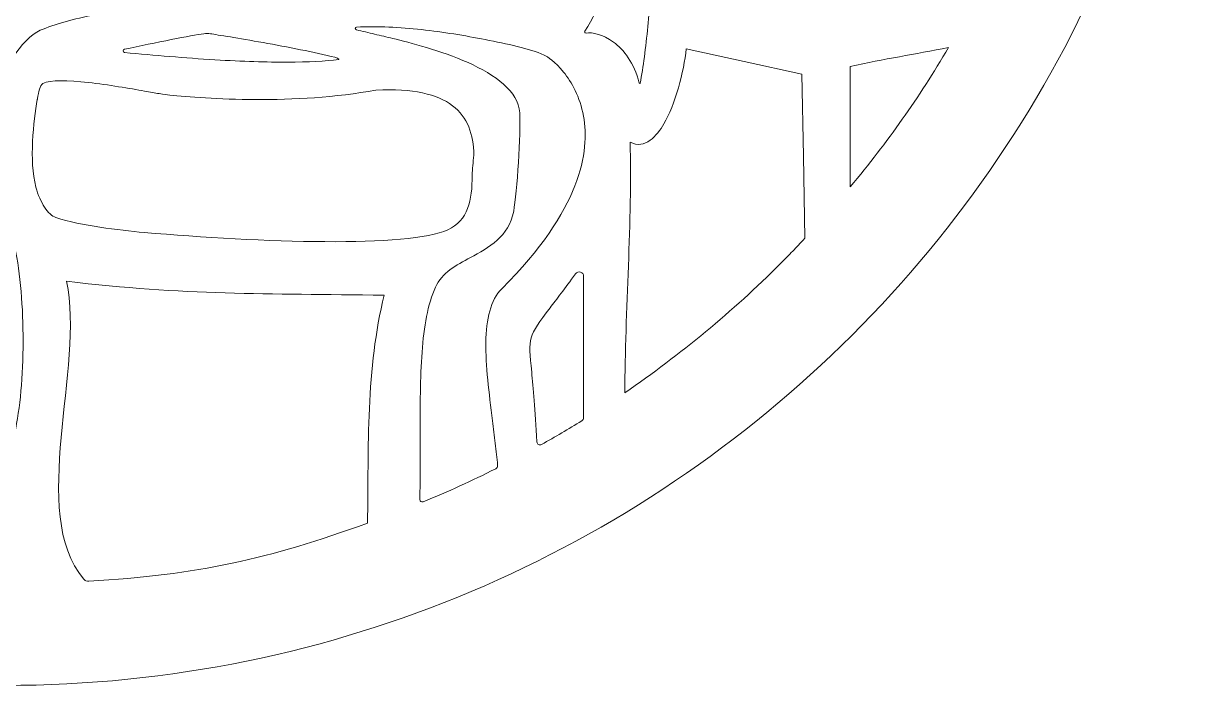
# Model space of a CAD drawing. Header units: inches. Extents: x -5.3 to 2.5, y -7.5 to 2.5.
# Drawn here: x -1.329 to 2.543, y -7.5 to -5.328 of the extents above; entities that cross this region are included whole.
import ezdxf

# ---------------------------------------------------------------- set-up
doc = ezdxf.new("R2010")
doc.units = ezdxf.units.IN
doc.header["$MEASUREMENT"] = 0
doc.layers.add('_U+0421_U+043B_U+043E_U+0439 1', color=7, linetype='Continuous')

# ---------------------------------------------------------------- blocks, each defined once
blk = doc.blocks.new('block 2')
at = {"layer": '_U+0421_U+043B_U+043E_U+0439 1', "lineweight": 0}
for points, knots in [([(-3.5566, 2.4401), (-3.415, 2.4907), (-3.2445, 2.5089), (-3.0647, 2.496), (-2.8849, 2.4832), (-2.6958, 2.4394), (-2.5168, 2.366), (-2.321, 2.2856), (-2.1491, 2.1764), (-2.0072, 2.0443), (-1.8654, 1.9122), (-1.7535, 1.7571), (-1.6779, 1.5849), (-1.6758, 1.5803), (-1.6721, 1.577), (-1.6677, 1.5755), (-1.6634, 1.574), (-1.6584, 1.5742), (-1.6539, 1.5764), (-1.6071, 1.6001), (-1.5576, 1.6182), (-1.5064, 1.6305), (-1.4552, 1.6427), (-1.4022, 1.649), (-1.3485, 1.649), (-1.2813, 1.649), (-1.2155, 1.6392), (-1.1528, 1.6204), (-1.0901, 1.6016), (-1.0304, 1.5738), (-0.9754, 1.5378), (-0.9718, 1.5355), (-0.9676, 1.535), (-0.964, 1.5361), (-0.9603, 1.5372), (-0.9571, 1.5399), (-0.9554, 1.5439), (-0.8815, 1.7217), (-0.7694, 1.882), (-0.6257, 2.0184), (-0.4819, 2.1548), (-0.3065, 2.2673), (-0.1059, 2.3494), (0.0731, 2.4229), (0.2622, 2.4667), (0.442, 2.4795), (0.6218, 2.4923), (0.7923, 2.4741), (0.9339, 2.4236), (1.3368, 2.2795), (1.3597, 2.0299), (1.2995, 1.7715), (1.2393, 1.513), (1.0961, 1.2457), (1.1665, 1.0662), (1.1951, 0.9935), (1.2228, 0.9284), (1.2487, 0.87), (1.2746, 0.8115), (1.2987, 0.7597), (1.3202, 0.7134), (1.3694, 0.6078), (1.4102, 0.5202), (1.4303, 0.4388), (1.4505, 0.3574), (1.45, 0.2822), (1.4167, 0.2014), (1.3627, 0.0721), (1.2856, -0.0261), (1.1892, -0.0954), (1.0928, -0.1648), (0.9772, -0.2052), (0.8461, -0.2191), (0.8351, -0.2203), (0.8276, -0.2278), (0.825, -0.2368), (0.8223, -0.2458), (0.8245, -0.2563), (0.8329, -0.2635), (0.868, -0.2937), (0.9017, -0.3264), (0.9334, -0.362), (0.965, -0.3976), (0.9947, -0.436), (1.0218, -0.4778), (1.0869, -0.5281), (1.1502, -0.5804), (1.2119, -0.6346), (1.2735, -0.6888), (1.3334, -0.7449), (1.3916, -0.8027), (1.7472, -1.1574), (2.0349, -1.5798), (2.2338, -2.0488), (2.4327, -2.5178), (2.5427, -3.0334), (2.5429, -3.5747), (2.5429, -3.5747), (2.5429, -3.577), (2.5429, -3.577), (2.5429, -3.577), (2.5429, -3.5794), (2.5429, -3.5794), (2.5427, -4.1204), (2.4327, -4.6359), (2.2338, -5.1049), (2.0349, -5.5738), (1.7472, -5.9962), (1.3916, -6.3509), (1.0358, -6.7058), (0.6121, -6.9931), (0.1417, -7.1916), (-0.3287, -7.3902), (-0.8458, -7.5), (-1.3887, -7.5), (-1.9317, -7.5), (-2.4489, -7.3902), (-2.9192, -7.1916), (-3.3896, -6.9931), (-3.8131, -6.7058), (-4.1689, -6.3509), (-4.5247, -5.9959), (-4.8127, -5.5732), (-5.0117, -5.1039), (-5.2107, -4.6345), (-5.3207, -4.1185), (-5.3207, -3.577), (-5.3207, -3.0353), (-5.2107, -2.5192), (-5.0117, -2.0498), (-4.8127, -1.5804), (-4.5247, -1.1577), (-4.1689, -0.8027), (-4.0553, -0.6892), (-3.9347, -0.5828), (-3.8079, -0.484), (-3.6811, -0.3852), (-3.5481, -0.2941), (-3.4096, -0.2111), (-3.4047, -0.2082), (-3.4033, -0.2031), (-3.4045, -0.1988), (-3.4057, -0.1944), (-3.4095, -0.1907), (-3.4151, -0.1906), (-3.4449, -0.1904), (-3.4748, -0.1888), (-3.5044, -0.1856), (-3.534, -0.1823), (-3.5635, -0.1775), (-3.5925, -0.1708), (-3.697, -0.1467), (-3.7869, -0.1019), (-3.8614, -0.037), (-3.936, 0.0278), (-3.9954, 0.1128), (-4.0389, 0.2175), (-4.0724, 0.298), (-4.073, 0.3731), (-4.053, 0.4544), (-4.033, 0.5357), (-3.9923, 0.6232), (-3.9434, 0.7285), (-3.9219, 0.7748), (-3.8977, 0.8269), (-3.8718, 0.8856), (-3.8458, 0.9443), (-3.8181, 1.0098), (-3.7892, 1.0827), (-3.7632, 1.1491), (-3.7701, 1.2401), (-3.7914, 1.3378), (-3.8127, 1.4354), (-3.8486, 1.5397), (-3.8805, 1.6325), (-3.9424, 1.8124), (-3.9619, 1.9785), (-3.9157, 2.1174), (-3.8695, 2.2564), (-3.7575, 2.3683), (-3.5566, 2.4401), (-3.5566, 2.4401), (-3.5566, 2.4401), (-3.5566, 2.4401), (-3.5566, 2.4401), (-3.5566, 2.4401), (-3.5566, 2.4401)], [0, 0, 0, 0, 1, 1, 1, 2, 2, 2, 3, 3, 3, 4, 4, 4, 5, 5, 5, 6, 6, 6, 7, 7, 7, 8, 8, 8, 9, 9, 9, 10, 10, 10, 11, 11, 11, 12, 12, 12, 13, 13, 13, 14, 14, 14, 15, 15, 15, 16, 16, 16, 17, 17, 17, 18, 18, 18, 19, 19, 19, 20, 20, 20, 21, 21, 21, 22, 22, 22, 23, 23, 23, 24, 24, 24, 25, 25, 25, 26, 26, 26, 27, 27, 27, 28, 28, 28, 29, 29, 29, 30, 30, 30, 31, 31, 31, 32, 32, 32, 33, 33, 33, 34, 34, 34, 35, 35, 35, 36, 36, 36, 37, 37, 37, 38, 38, 38, 39, 39, 39, 40, 40, 40, 41, 41, 41, 42, 42, 42, 43, 43, 43, 44, 44, 44, 45, 45, 45, 46, 46, 46, 47, 47, 47, 48, 48, 48, 49, 49, 49, 50, 50, 50, 51, 51, 51, 52, 52, 52, 53, 53, 53, 54, 54, 54, 55, 55, 55, 56, 56, 56, 57, 57, 57, 58, 58, 58, 59, 59, 59, 60, 60, 60, 61, 61, 61, 62, 62, 62, 62]), ([(0.5145, -5.3526), (0.5667, -5.2698), (0.5968, -5.1813), (0.6143, -5.1085), (0.6317, -5.0357), (0.6365, -4.9787), (0.6381, -4.9589), (0.6383, -4.9568), (0.6392, -4.9548), (0.6406, -4.9534), (0.642, -4.9519), (0.644, -4.951), (0.6461, -4.9507), (0.6584, -4.9494), (0.675, -4.947), (0.6912, -4.9444), (0.7073, -4.9419), (0.723, -4.9392), (0.7334, -4.9373), (0.7428, -4.9355), (0.7516, -4.9338), (0.76, -4.9321), (0.7684, -4.9303), (0.7763, -4.9287), (0.7837, -4.927), (0.7855, -4.9266), (0.7871, -4.9274), (0.788, -4.9287), (0.7889, -4.93), (0.7892, -4.9318), (0.7883, -4.9334), (0.7858, -4.9377), (0.7833, -4.9423), (0.7807, -4.9471), (0.7782, -4.9519), (0.7756, -4.957), (0.7731, -4.9623), (0.7542, -5.0003), (0.7444, -5.0301), (0.7391, -5.0593), (0.7338, -5.0885), (0.7329, -5.1172), (0.732, -5.1531), (0.732, -5.2028), (0.7279, -5.27), (0.7215, -5.3374), (0.715, -5.4048), (0.7061, -5.4724), (0.6964, -5.5228), (0.6963, -5.5236), (0.6956, -5.524), (0.695, -5.5239), (0.6943, -5.5239), (0.6936, -5.5234), (0.6934, -5.5226), (0.6763, -5.4559), (0.6428, -5.4133), (0.6085, -5.3882), (0.5742, -5.3632), (0.5391, -5.3555), (0.5185, -5.3587), (0.5166, -5.3589), (0.5152, -5.3582), (0.5144, -5.3569), (0.5136, -5.3557), (0.5135, -5.3541), (0.5145, -5.3526)], [0, 0, 0, 0, 1, 1, 1, 2, 2, 2, 3, 3, 3, 4, 4, 4, 5, 5, 5, 6, 6, 6, 7, 7, 7, 8, 8, 8, 9, 9, 9, 10, 10, 10, 11, 11, 11, 12, 12, 12, 13, 13, 13, 14, 14, 14, 15, 15, 15, 16, 16, 16, 17, 17, 17, 18, 18, 18, 19, 19, 19, 20, 20, 20, 21, 21, 21, 22, 22, 22, 22]), ([(-1.3669, -6.0453), (-1.365, -6.0488), (-1.3629, -6.0526), (-1.3611, -6.0558), (-1.3593, -6.0589), (-1.3579, -6.0614), (-1.3574, -6.0623), (-1.339, -6.1473), (-1.3301, -6.2601), (-1.3304, -6.3713), (-1.3306, -6.4825), (-1.34, -6.5922), (-1.3579, -6.6711), (-1.3727, -6.7351), (-1.39, -6.8217), (-1.4006, -6.9091), (-1.4112, -6.9965), (-1.4151, -7.0847), (-1.4032, -7.152), (-1.4025, -7.1562), (-1.4037, -7.1601), (-1.4061, -7.1631), (-1.4085, -7.166), (-1.4122, -7.1679), (-1.4164, -7.1679), (-1.444, -7.1678), (-1.4622, -7.1678), (-1.4807, -7.1675), (-1.4991, -7.1672), (-1.5176, -7.1665), (-1.5458, -7.1649), (-1.5494, -7.1647), (-1.5528, -7.1634), (-1.5556, -7.1613), (-1.5584, -7.1591), (-1.5605, -7.1562), (-1.5615, -7.1527), (-1.5995, -7.0236), (-1.588, -6.8221), (-1.5773, -6.6233), (-1.5666, -6.4245), (-1.5567, -6.2284), (-1.5976, -6.11), (-1.6229, -5.9839), (-1.6696, -5.83), (-1.6827, -5.6833), (-1.6958, -5.5365), (-1.6752, -5.3968), (-1.566, -5.2991), (-1.5395, -5.2785), (-1.5102, -5.2632), (-1.4781, -5.253), (-1.446, -5.2427), (-1.4111, -5.2377), (-1.3735, -5.2377), (-1.3392, -5.2377), (-1.2857, -5.2453), (-1.2323, -5.2549), (-1.1789, -5.2645), (-1.1256, -5.276), (-1.0917, -5.2836), (-1.0877, -5.2845), (-1.0858, -5.2878), (-1.0859, -5.2911), (-1.086, -5.2944), (-1.0881, -5.2976), (-1.0921, -5.2984), (-1.1288, -5.3053), (-1.1624, -5.313), (-1.1927, -5.3215), (-1.2231, -5.3301), (-1.2502, -5.3394), (-1.2738, -5.3496), (-1.3047, -5.3631), (-1.3374, -5.3982), (-1.3647, -5.4405), (-1.3921, -5.4828), (-1.4142, -5.5321), (-1.4241, -5.5739), (-1.4556, -5.7036), (-1.4495, -5.8069), (-1.4315, -5.8851), (-1.4135, -5.9632), (-1.3835, -6.0163), (-1.3669, -6.0453), (-1.3669, -6.0453), (-1.3669, -6.0453), (-1.3669, -6.0453), (-1.3669, -6.0453), (-1.3669, -6.0453), (-1.3669, -6.0453)], [0, 0, 0, 0, 1, 1, 1, 2, 2, 2, 3, 3, 3, 4, 4, 4, 5, 5, 5, 6, 6, 6, 7, 7, 7, 8, 8, 8, 9, 9, 9, 10, 10, 10, 11, 11, 11, 12, 12, 12, 13, 13, 13, 14, 14, 14, 15, 15, 15, 16, 16, 16, 17, 17, 17, 18, 18, 18, 19, 19, 19, 20, 20, 20, 21, 21, 21, 22, 22, 22, 23, 23, 23, 24, 24, 24, 25, 25, 25, 26, 26, 26, 27, 27, 27, 28, 28, 28, 29, 29, 29, 30, 30, 30, 30]), ([(0.2426, -6.1969), (0.2043, -6.2352), (0.1907, -6.2977), (0.1896, -6.3738), (0.1885, -6.4498), (0.1998, -6.5393), (0.2114, -6.6314), (0.2146, -6.6561), (0.2177, -6.6808), (0.2206, -6.7053), (0.2235, -6.7298), (0.2261, -6.7541), (0.2282, -6.7777), (0.2284, -6.7801), (0.2279, -6.7823), (0.2268, -6.7843), (0.2257, -6.7862), (0.2241, -6.7878), (0.222, -6.7889), (0.1831, -6.8083), (0.1437, -6.8272), (0.104, -6.8453), (0.0643, -6.8634), (0.0241, -6.8808), (-0.0164, -6.8974), (-0.0191, -6.8985), (-0.0219, -6.898), (-0.024, -6.8966), (-0.0261, -6.8951), (-0.0276, -6.8926), (-0.0275, -6.8897), (-0.0265, -6.8547), (-0.026, -6.8197), (-0.0258, -6.7848), (-0.0256, -6.7499), (-0.0257, -6.7151), (-0.026, -6.6806), (-0.0262, -6.584), (-0.0264, -6.4901), (-0.0202, -6.4063), (-0.014, -6.3225), (-0.0014, -6.2489), (0.0242, -6.1927), (0.035, -6.169), (0.0517, -6.1512), (0.0717, -6.136), (0.0917, -6.1209), (0.115, -6.1084), (0.1391, -6.0954), (0.1686, -6.0795), (0.2002, -6.0625), (0.2263, -6.0389), (0.2524, -6.0153), (0.2731, -5.9851), (0.2809, -5.9428), (0.2866, -5.9126), (0.2924, -5.8485), (0.2963, -5.7836), (0.3003, -5.7188), (0.3024, -5.6533), (0.3008, -5.6202), (0.2968, -5.5501), (0.2203, -5.4958), (0.1309, -5.4557), (0.0415, -5.4156), (-0.0607, -5.3897), (-0.1163, -5.3765), (-0.1361, -5.3718), (-0.1559, -5.367), (-0.1758, -5.3622), (-0.1956, -5.3575), (-0.2156, -5.3527), (-0.2356, -5.3481), (-0.2383, -5.3475), (-0.2394, -5.3453), (-0.2392, -5.3432), (-0.239, -5.3411), (-0.2375, -5.3392), (-0.2348, -5.339), (-0.1653, -5.3358), (-0.0933, -5.3394), (-0.0219, -5.3472), (0.0495, -5.355), (0.1203, -5.3669), (0.1873, -5.3803), (0.223, -5.3871), (0.2592, -5.3943), (0.2926, -5.4026), (0.326, -5.4108), (0.3566, -5.42), (0.3812, -5.4308), (0.3911, -5.4353), (0.4176, -5.4535), (0.4445, -5.4866), (0.4714, -5.5196), (0.4987, -5.5676), (0.5102, -5.6316), (0.5209, -5.6892), (0.5189, -5.7659), (0.4818, -5.8606), (0.4446, -5.9552), (0.3724, -6.0677), (0.2426, -6.1969), (0.2426, -6.1969), (0.2426, -6.1969), (0.2426, -6.1969), (0.2426, -6.1969), (0.2426, -6.1969), (0.2426, -6.1969)], [0, 0, 0, 0, 1, 1, 1, 2, 2, 2, 3, 3, 3, 4, 4, 4, 5, 5, 5, 6, 6, 6, 7, 7, 7, 8, 8, 8, 9, 9, 9, 10, 10, 10, 11, 11, 11, 12, 12, 12, 13, 13, 13, 14, 14, 14, 15, 15, 15, 16, 16, 16, 17, 17, 17, 18, 18, 18, 19, 19, 19, 20, 20, 20, 21, 21, 21, 22, 22, 22, 23, 23, 23, 24, 24, 24, 25, 25, 25, 26, 26, 26, 27, 27, 27, 28, 28, 28, 29, 29, 29, 30, 30, 30, 31, 31, 31, 32, 32, 32, 33, 33, 33, 34, 34, 34, 35, 35, 35, 36, 36, 36, 36]), ([(-0.3064, -5.4383), (-0.3026, -5.4393), (-0.2987, -5.441), (-0.2961, -5.4424), (-0.2935, -5.4439), (-0.2922, -5.4452), (-0.2936, -5.4455), (-0.3373, -5.4511), (-0.3935, -5.4541), (-0.4614, -5.4543), (-0.5294, -5.4544), (-0.6092, -5.4518), (-0.7002, -5.4464), (-0.7496, -5.4435), (-0.7992, -5.4398), (-0.8487, -5.4357), (-0.8983, -5.4317), (-0.9478, -5.4271), (-0.9972, -5.4224), (-1.0002, -5.4221), (-1.0018, -5.4198), (-1.0019, -5.4174), (-1.0021, -5.415), (-1.0007, -5.4125), (-0.9978, -5.4119), (-0.9463, -5.401), (-0.8913, -5.3897), (-0.844, -5.3803), (-0.7968, -5.3709), (-0.7573, -5.3636), (-0.7369, -5.3608), (-0.7333, -5.3603), (-0.7297, -5.36), (-0.7261, -5.36), (-0.7225, -5.3601), (-0.7189, -5.3604), (-0.7153, -5.3609), (-0.6912, -5.3647), (-0.6218, -5.3758), (-0.542, -5.39), (-0.4622, -5.4043), (-0.372, -5.4218), (-0.3064, -5.4383)], [0, 0, 0, 0, 1, 1, 1, 2, 2, 2, 3, 3, 3, 4, 4, 4, 5, 5, 5, 6, 6, 6, 7, 7, 7, 8, 8, 8, 9, 9, 9, 10, 10, 10, 11, 11, 11, 12, 12, 12, 13, 13, 13, 14, 14, 14, 14]), ([(1.2375, -6.0321), (1.2219, -6.0488), (1.2097, -6.0618), (1.1973, -6.0746), (1.185, -6.0875), (1.1724, -6.1001), (1.1561, -6.1161), (1.0781, -6.1943), (0.9963, -6.2687), (0.9111, -6.3393), (0.826, -6.4098), (0.7374, -6.4765), (0.6459, -6.5393), (0.6462, -6.4078), (0.6524, -6.2646), (0.6577, -6.123), (0.663, -5.9814), (0.6672, -5.8415), (0.6634, -5.7166), (0.688, -5.7296), (0.71, -5.7241), (0.7287, -5.7107), (0.7474, -5.6973), (0.7627, -5.676), (0.7741, -5.6571), (0.7928, -5.6264), (0.8092, -5.583), (0.822, -5.5382), (0.8347, -5.4934), (0.8438, -5.4471), (0.8478, -5.4105), (0.8478, -5.4105), (1.0374, -5.4523), (1.0374, -5.4523), (1.0374, -5.4523), (1.2271, -5.4941), (1.2271, -5.4941), (1.2271, -5.4941), (1.2323, -5.7631), (1.2323, -5.7631), (1.2323, -5.7631), (1.2375, -6.0321), (1.2375, -6.0321)], [0, 0, 0, 0, 1, 1, 1, 2, 2, 2, 3, 3, 3, 4, 4, 4, 5, 5, 5, 6, 6, 6, 7, 7, 7, 8, 8, 8, 9, 9, 9, 10, 10, 10, 11, 11, 11, 12, 12, 12, 13, 13, 13, 14, 14, 14, 14]), ([(1.3864, -5.8635), (1.3864, -5.8635), (1.3864, -5.666), (1.3864, -5.666), (1.3864, -5.666), (1.3864, -5.4686), (1.3864, -5.4686), (1.442, -5.4561), (1.4948, -5.4461), (1.5477, -5.4363), (1.6006, -5.4266), (1.6535, -5.4171), (1.7093, -5.4058), (1.6599, -5.4899), (1.6102, -5.567), (1.5573, -5.6417), (1.5044, -5.7165), (1.4483, -5.7888), (1.3864, -5.8635), (1.3864, -5.8635), (1.3864, -5.8635), (1.3864, -5.8635), (1.3864, -5.8635), (1.3864, -5.8635), (1.3864, -5.8635)], [0, 0, 0, 0, 1, 1, 1, 2, 2, 2, 3, 3, 3, 4, 4, 4, 5, 5, 5, 6, 6, 6, 7, 7, 7, 8, 8, 8, 8]), ([(-1.2837, -5.5772), (-1.2837, -5.5772), (-1.2832, -5.5754), (-1.2832, -5.5754), (-1.2832, -5.5754), (-1.2827, -5.5735), (-1.2827, -5.5735), (-1.2811, -5.5626), (-1.2794, -5.5519), (-1.2768, -5.5431), (-1.2742, -5.5343), (-1.2707, -5.5274), (-1.2652, -5.5243), (-1.2421, -5.5114), (-1.182, -5.5135), (-1.1161, -5.5209), (-1.0502, -5.5282), (-0.9785, -5.5409), (-0.9319, -5.5489), (-0.9135, -5.5522), (-0.897, -5.5552), (-0.883, -5.5575), (-0.869, -5.5599), (-0.8574, -5.5617), (-0.8487, -5.5626), (-0.7908, -5.5683), (-0.6877, -5.5764), (-0.566, -5.577), (-0.4443, -5.5775), (-0.304, -5.5704), (-0.1716, -5.5456), (-0.0498, -5.5402), (0.0302, -5.5594), (0.08, -5.5971), (0.1297, -5.6349), (0.1492, -5.6911), (0.1499, -5.7596), (0.1488, -5.7714), (0.1476, -5.7828), (0.1466, -5.7937), (0.1457, -5.8047), (0.145, -5.8151), (0.1447, -5.8247), (0.1447, -5.8672), (0.1413, -5.9043), (0.1296, -5.9347), (0.1178, -5.965), (0.0977, -5.9886), (0.0644, -6.0042), (0.001, -6.034), (-0.153, -6.0445), (-0.3388, -6.0434), (-0.5246, -6.0423), (-0.7421, -6.0297), (-0.9324, -6.0132), (-0.9752, -6.0094), (-1.0266, -6.004), (-1.0779, -5.9961), (-1.1292, -5.9882), (-1.1804, -5.9778), (-1.2227, -5.9641), (-1.2355, -5.9598), (-1.2483, -5.9478), (-1.2598, -5.9304), (-1.2713, -5.9129), (-1.2813, -5.8901), (-1.2884, -5.8644), (-1.3, -5.8207), (-1.3018, -5.7664), (-1.2992, -5.7143), (-1.2966, -5.6621), (-1.2896, -5.6122), (-1.2837, -5.5772), (-1.2837, -5.5772), (-1.2837, -5.5772), (-1.2837, -5.5772), (-1.2837, -5.5772), (-1.2837, -5.5772), (-1.2837, -5.5772)], [0, 0, 0, 0, 1, 1, 1, 2, 2, 2, 3, 3, 3, 4, 4, 4, 5, 5, 5, 6, 6, 6, 7, 7, 7, 8, 8, 8, 9, 9, 9, 10, 10, 10, 11, 11, 11, 12, 12, 12, 13, 13, 13, 14, 14, 14, 15, 15, 15, 16, 16, 16, 17, 17, 17, 18, 18, 18, 19, 19, 19, 20, 20, 20, 21, 21, 21, 22, 22, 22, 23, 23, 23, 24, 24, 24, 25, 25, 25, 26, 26, 26, 26]), ([(0.5042, -6.6317), (0.4826, -6.6451), (0.4607, -6.6582), (0.4388, -6.6711), (0.4168, -6.684), (0.3947, -6.6967), (0.3725, -6.7093), (0.3692, -6.7111), (0.3654, -6.7109), (0.3625, -6.7092), (0.3596, -6.7075), (0.3574, -6.7045), (0.3572, -6.7006), (0.3546, -6.6472), (0.3516, -6.6027), (0.3485, -6.5652), (0.3455, -6.5277), (0.3425, -6.4972), (0.34, -6.4718), (0.3341, -6.4139), (0.3312, -6.385), (0.3387, -6.3586), (0.3463, -6.3322), (0.3644, -6.3084), (0.4005, -6.2607), (0.4111, -6.2469), (0.4232, -6.231), (0.437, -6.2125), (0.4508, -6.1941), (0.4662, -6.173), (0.4834, -6.149), (0.4877, -6.143), (0.4945, -6.1415), (0.5003, -6.1434), (0.506, -6.1452), (0.5107, -6.1503), (0.5107, -6.1576), (0.5107, -6.1576), (0.5107, -6.3888), (0.5107, -6.3888), (0.5107, -6.3888), (0.5107, -6.62), (0.5107, -6.62), (0.5107, -6.6224), (0.5101, -6.6247), (0.509, -6.6267), (0.5079, -6.6287), (0.5062, -6.6304), (0.5042, -6.6317)], [0, 0, 0, 0, 1, 1, 1, 2, 2, 2, 3, 3, 3, 4, 4, 4, 5, 5, 5, 6, 6, 6, 7, 7, 7, 8, 8, 8, 9, 9, 9, 10, 10, 10, 11, 11, 11, 12, 12, 12, 13, 13, 13, 14, 14, 14, 15, 15, 15, 16, 16, 16, 16]), ([(-0.199, -6.9672), (-0.3596, -7.0257), (-0.4998, -7.0683), (-0.6441, -7.0988), (-0.7884, -7.1293), (-0.9369, -7.1478), (-1.1141, -7.1579), (-1.1175, -7.1581), (-1.1208, -7.1575), (-1.1239, -7.1563), (-1.1269, -7.155), (-1.1297, -7.1531), (-1.1318, -7.1506), (-1.2227, -7.0427), (-1.2216, -6.8686), (-1.2053, -6.6863), (-1.189, -6.5041), (-1.1576, -6.3137), (-1.1877, -6.1733), (-0.9945, -6.1964), (-0.8305, -6.2065), (-0.6663, -6.2114), (-0.5021, -6.2164), (-0.3378, -6.2163), (-0.1442, -6.2191), (-0.1742, -6.3379), (-0.1871, -6.4639), (-0.1929, -6.5907), (-0.1987, -6.7175), (-0.1974, -6.8451), (-0.199, -6.9672), (-0.199, -6.9672), (-0.199, -6.9672), (-0.199, -6.9672), (-0.199, -6.9672), (-0.199, -6.9672), (-0.199, -6.9672)], [0, 0, 0, 0, 1, 1, 1, 2, 2, 2, 3, 3, 3, 4, 4, 4, 5, 5, 5, 6, 6, 6, 7, 7, 7, 8, 8, 8, 9, 9, 9, 10, 10, 10, 11, 11, 11, 12, 12, 12, 12])]:
    blk.add_open_spline(points, degree=3, knots=knots, dxfattribs=at)

msp = doc.modelspace()

# ---------------------------------------------------------------- block references
at = {"layer": '_U+0421_U+043B_U+043E_U+0439 1'}
msp.add_blockref('block 2', (0, 0), dxfattribs=at)

doc.saveas('drawing.dxf')
